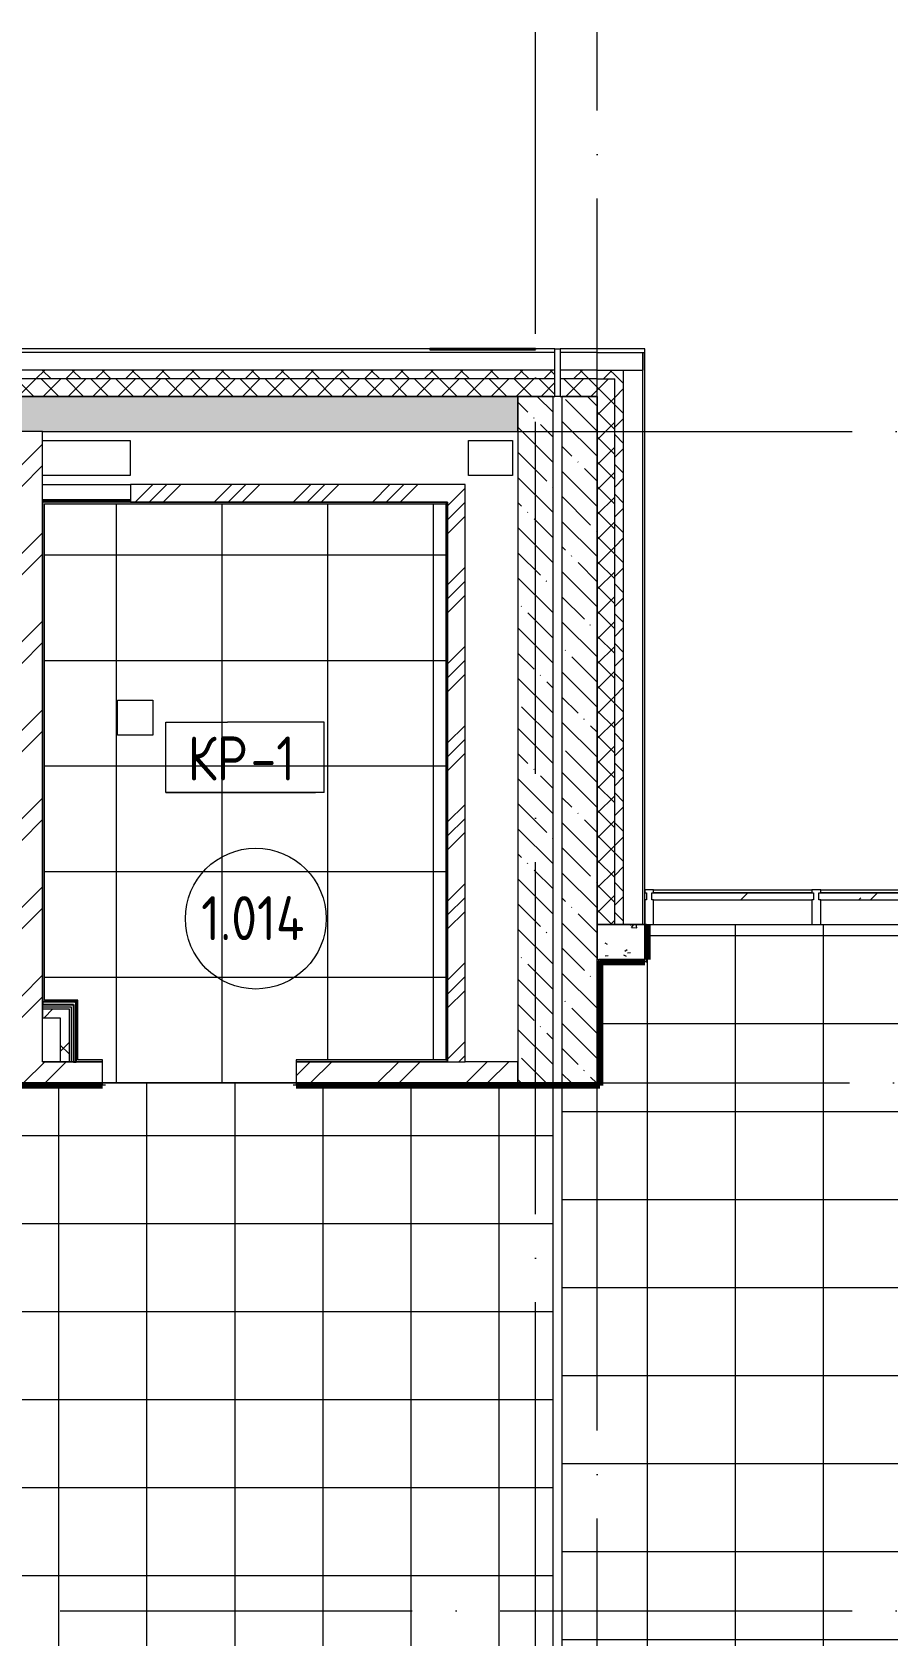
# Model space of a CAD drawing. Header units: millimetres. Extents: x -4370 to 196781, y -4577 to 61202.
# Drawn here: x 66290 to 71152, y 51533 to 60645 of the extents above; entities that cross this region are included whole.
import ezdxf

# ---------------------------------------------------------------- set-up
doc = ezdxf.new("R2010")
doc.units = ezdxf.units.MM
doc.linetypes.add('ADSK_Линия сетки', pattern=[2500, 2000, -250, 0, -250])
for name, color, linetype, lineweight in [('A-AREA-____-IDEN', 2, 'Continuous', 20), ('A-FLOR-____-IDEN', 11, 'Continuous', 20), ('A-FLOR-____-OTLN', 192, 'Continuous', 9), ('A-FLOR-____-PATT', 8, 'Continuous', 9), ('A-GENM-____-MCUT', 13, 'Continuous', 9), ('A-GENM-____-OTLN', 13, 'Continuous', 9), ('A-GLAZ-____-MCUT', 151, 'Continuous', 9), ('A-GLAZ-____-OTLN', 151, 'Continuous', 9), ('A-GLAZ-CURT-OTLN', 52, 'Continuous', 9), ('A-GLAZ-CWMG-MCUT', 51, 'Continuous', 9), ('A-GLAZ-CWMG-OTLN', 51, 'Continuous', 9), ('A-WALL-____-MCUT', 113, 'Continuous', 9), ('A-WALL-____-OTLN', 113, 'Continuous', 9), ('A-WALL-____-PATT', 111, 'Continuous', 9), ('A-WALL-FNSH-MCUT', 113, 'Continuous', 9), ('I-WALL-____-OTLN', 2, 'Continuous', 9), ('S-COLS-____-MCUT', 52, 'Continuous', 9), ('S-COLS-____-OTLN', 52, 'Continuous', 9), ('S-GRID-____-OTLN', 1, 'Continuous', 9)]:
    doc.layers.add(name, color=color, linetype=linetype, lineweight=lineweight)
doc.styles.add('GOST Common_1', font='GOST_Common.ttf', dxfattribs={"width": 0.9, "height": 250})
pattern_1 = [(45, (0, 0), (-251.4472, 251.4472), []), (45, (0, 381), (-251.4472, 251.4472), [])]
pattern_2 = [(45, (0, 0), (-224.5064, 224.5064), []), (45, (79.38, 0), (0, 449.0128), []), (45, (-79.38, 0), (0, 449.0128), [])]
pattern_3 = [(50, (0, 0), (364.3679, -31.8783), [38.1, -419.1]), (355, (0, 0), (-70.4859, 382.1133), [30.48, -335.28]), (100.451, (30.36, -2.66), (293.885, 350.2334), [32.38, -356.18]), (46.184, (0, 101.6), (542.1585, -84.0858), [57.15, -628.65]), (96.636, (45.2, 94.6), (474.805, 494.8554), [48.57, -534.27]), (351.184, (0, 101.6), (474.8102, 494.85), [45.72, -502.92]), (21, (50.8, 76.2), (303.2285, -204.5305), [38.1, -419.1]), (326, (50.8, 76.2), (123.6039, 368.376), [30.48, -335.28]), (71.451, (76.07, 59.16), (426.8341, 163.8427), [32.38, -356.18]), (37.5, (0, 0), (6.17665, 169.11015), [16.764, -314.452, 16.764, -323.596, -336.55]), (37.5, (0, 0), (6.17665, 169.11015), [-671.576, 16.764, -319.786]), (7.5, (0, 0), (133.63888, 200.3615), [16.764, -177.292, 16.764, -306.832, -128.27]), (7.5, (0, 0), (133.63888, 200.3615), [-517.652, 16.764, -111.506]), (327.5, (-113.28, 0), (271.18182, -11.45836), [16.764, -110.236, 16.764, -379.476, -525.78]), (327.5, (-113.28, 0), (271.18182, -11.45836), [-523.24, 16.764, -509.016]), (317.5, (-164.08, 0), (296.2585, 50.85285), [16.764, -148.336, 16.764, -246.38, -373.38]), (317.5, (-164.08, 0), (296.2585, 50.85285), [-428.244, 16.764, -356.616])]
pattern_4 = [(135, (0, 0), (-142.5612, -142.5612), []), (135, (142.56, 0), (-142.5612, -142.5612), [252.016, -50.403, 3.353, -47.05])]
pattern_5 = [(45, (0, 0), (-70.71068, 70.71068), []), (135, (0, 0), (-70.71068, -70.71068), [])]
pattern_6 = [(135, (0, 0), (-84.85281, -84.85281), []), (225, (0, 0), (84.85281, -84.85281), [])]
pattern_7 = [(45, (0, 0), (-141.42136, 141.42136), []), (135, (0, 0), (-141.42136, -141.42136), [])]

# ---------------------------------------------------------------- blocks, each defined once
blk = doc.blocks.new('PNS_Панель прямоугольная1 - Нр_Стекло - 40мм-34678799-О_АИ_ПП_0_000_Целиком')
at = {"layer": 'A-GLAZ-____-OTLN', "color": 10, "lineweight": 5}
blk.add_line((-5, 0), (5, 0), dxfattribs=at)
blk = doc.blocks.new('PNS_Панель прямоугольная1 - Нр_Стекло - 40мм-36106177-О_АИ_ПП_0_000_Целиком')
at = {"layer": 'A-GLAZ-____-OTLN', "lineweight": 5}
h = blk.add_hatch(dxfattribs=at)
h.set_pattern_fill('FP_57', color=256, style=0, pattern_type=2)
h.set_pattern_definition([(45, (-70369.98, -55655), (-282.8427, 282.8427), [200, -600]), (45, (-70569.98, -55755), (-282.8427, 282.8427), [600, -200]), (45, (-70169.98, -55855), (-282.8427, 282.8427), [200, -600])])
h.paths.add_polyline_path([(450, -40), (460, -40), (460, 0), (-460, 0), (-460, -40), (29.9, -40)])
at = {"layer": 'A-GLAZ-____-MCUT', "color": 10, "lineweight": 5}
for p, q in [((450, 0), (-450, 0)), ((-450, -40), (450, -40))]:
    blk.add_line(p, q, dxfattribs=at)
at = {"layer": 'A-GLAZ-____-OTLN', "color": 10, "lineweight": 5}
blk.add_line((-460, 0), (460, 0), dxfattribs=at)
blk = doc.blocks.new('PNS_Панель прямоугольная1 - Нр_Стекло - 40мм-36106103-О_АИ_ПП_0_000_Целиком')
at = {"layer": 'A-GLAZ-____-OTLN', "lineweight": 5}
h = blk.add_hatch(dxfattribs=at)
h.set_pattern_fill('FP_58', color=256, style=0, pattern_type=2)
h.set_pattern_definition([(45, (-71329.98, -55655), (-282.8427, 282.8427), [200, -600]), (45, (-71529.98, -55755), (-282.8427, 282.8427), [600, -200]), (45, (-71129.98, -55855), (-282.8427, 282.8427), [200, -600])])
h.paths.add_polyline_path([(460, -40), (470, -40), (470, 0), (-470, 0), (-470, -40), (311.8, -40)])
at = {"layer": 'A-GLAZ-____-MCUT', "color": 10, "lineweight": 5}
for p, q in [((460, 0), (-460, 0)), ((-460, -40), (460, -40))]:
    blk.add_line(p, q, dxfattribs=at)
at = {"layer": 'A-GLAZ-____-OTLN', "color": 10, "lineweight": 5}
blk.add_line((-470, 0), (470, 0), dxfattribs=at)
blk = doc.blocks.new('Прямоугольный импост - Импост структурный с накладкой - 180мм-36106140-О_АИ_ПП_0_000_Целиком')
at = {"layer": 'A-GLAZ-CWMG-OTLN', "color": 10, "lineweight": 5}
for p, q in [((69820, 55772), (70720, 55772)), ((69820, 55575), (70720, 55575))]:
    blk.add_line(p, q, dxfattribs=at)
blk = doc.blocks.new('Прямоугольный импост - Импост структурный с накладкой - 180мм-36106078-О_АИ_ПП_0_000_Целиком')
at = {"layer": 'A-GLAZ-CWMG-OTLN', "color": 10, "lineweight": 5}
for p, q in [((70770, 55772), (71690, 55772)), ((70770, 55575), (71690, 55575))]:
    blk.add_line(p, q, dxfattribs=at)
blk = doc.blocks.new('Прямоугольный импост - Импост структурный с накладкой - 180мм-36105637-О_АИ_ПП_0_000_Целиком')
at = {"layer": 'A-GLAZ-CWMG-MCUT', "color": 90}
for p, q in [((-25, 40), (-25, 180)), ((-25, 180), (25, 180)), ((25, 180), (25, 40)), ((-15, 40), (-25, 40)), ((-25, -17), (-25, 0)), ((-25, 0), (-15, 0)), ((-15, 0), (-15, 40)), ((15, 40), (15, 0)), ((25, 40), (15, 40)), ((15, 0), (25, 0)), ((25, 0), (25, -17)), ((25, -17), (-25, -17))]:
    blk.add_line(p, q, dxfattribs=at)
blk = doc.blocks.new('ASML_АР_Отделка Люка - ВО Отделка люков_Грунтовка 0_Шпатлевка 0_Окраска 0_0-36319090-О_АИ_ПП_0_000_Целиком')
at = {"layer": 'A-GENM-____-MCUT', "color": 130, "lineweight": 25}
for p, q in [((300, 3), (-300, 3)), ((-300, 3), (-300, 0)), ((300, 0), (300, 3)), ((-300, 0), (300, 0))]:
    blk.add_line(p, q, dxfattribs=at)
blk = doc.blocks.new('ASML_АР_Отделка Люка - ВО Отделка люков_Грунтовка 0_Шпатлевка 0_Окраска 0_0-42722003-О_АИ_ПП_0_000_Целиком')
at = {"layer": 'A-GENM-____-MCUT', "color": 130, "lineweight": 25}
for p, q in [((250, 3), (-250, 3)), ((-250, 3), (-250, 0)), ((250, 0), (250, 3)), ((-250, 0), (250, 0))]:
    blk.add_line(p, q, dxfattribs=at)
blk = doc.blocks.new('0083_СОШ675_АР_R22_rvt-1-О_АИ_ПП_0_000_Целиком')
at = {"layer": 'A-WALL-____-PATT', "lineweight": 5}
h = blk.add_hatch(dxfattribs=at)
h.set_pattern_fill('FP_1', color=10, style=0, pattern_type=2)
h.set_pattern_definition(pattern_6)
h.paths.add_polyline_path([(69058, 58675), (69260, 58675), (69260, 58725), (63140.2, 58725), (63140.2, 58675), (67816.1, 58675)])
h.paths.add_polyline_path([(61700.2, 58675), (61700.2, 58725), (61290, 58725), (61290, 58675), (61606.6, 58675)])
h.paths.add_polyline_path([(60150, 58675), (60150, 58725), (52970, 58725), (52970, 58675), (59122.8, 58675)])
h.paths.add_polyline_path([(51480, 58675), (51480, 58725), (51070, 58725), (51070, 58675)])
h.paths.add_polyline_path([(49808.6, 58675), (49930, 58675), (49930, 58725), (48670, 58725), (48670, 58675), (49187.7, 58675)])
h.paths.add_polyline_path([(45630, 58675), (45630, 58725), (44320.2, 58725), (44320.2, 58675), (45462, 58675)])
h.paths.add_polyline_path([(41115.3, 58675), (41280.2, 58675), (41280.2, 58725), (39970, 58725), (39970, 58675), (40494.4, 58675)])
h.paths.add_polyline_path([(35620, 58675), (36930, 58675), (36930, 58725), (35620, 58725)])
h.paths.add_polyline_path([(38070, 58675), (38480, 58675), (38480, 58725), (38070, 58725)])
h.paths.add_polyline_path([(32580, 58675), (32580, 58725), (31270, 58725), (31270, 58675), (31801.1, 58675)])
h.paths.add_polyline_path([(28230, 58675), (28230, 58725), (24015, 58725), (24015, 58675), (28075.4, 58675)])
h.paths.add_polyline_path([(22525, 58675), (22525, 58725), (22025, 58725), (22025, 58675), (22486.8, 58675)])
h.paths.add_polyline_path([(20885, 58675), (20885, 58725), (13340, 58725), (13340, 58675), (19382.1, 58675)])
h = blk.add_hatch(dxfattribs=at)
h.set_pattern_fill('FP_1', color=10, style=0, pattern_type=2)
h.set_pattern_definition(pattern_6)
h.paths.add_polyline_path([(69600, 58675), (69600, 58725), (69290, 58725), (69290, 58675), (69500, 58675)])
h = blk.add_hatch(dxfattribs=at)
h.set_pattern_fill('FP_1', color=10, style=0, pattern_type=2)
h.set_pattern_definition(pattern_6)
h.paths.add_polyline_path([(69600, 55575), (69650, 55575), (69650, 58725), (69600, 58725), (69600, 55954.9)])
h = blk.add_hatch(dxfattribs=at)
h.set_pattern_fill('FP_6', color=10, style=0, pattern_type=2)
h.set_pattern_definition(pattern_5)
h.paths.add_polyline_path([(69260, 58575), (69260, 58675), (63140.2, 58675), (63140.2, 58575), (69058, 58575)])
h.paths.add_polyline_path([(61700.2, 58575), (61700.2, 58675), (61290, 58675), (61290, 58575), (61606.6, 58575)])
h.paths.add_polyline_path([(60150, 58575), (60150, 58675), (52970, 58675), (52970, 58575), (59250, 58575)])
h.paths.add_polyline_path([(51070, 58575), (51480, 58575), (51480, 58675), (51070, 58675)])
h.paths.add_polyline_path([(49808.6, 58575), (49930, 58575), (49930, 58675), (48670, 58675), (48670, 58575), (49650, 58575)])
h.paths.add_polyline_path([(45630, 58575), (45630, 58675), (44320.2, 58675), (44320.2, 58575), (45462, 58575)])
h.paths.add_polyline_path([(40850, 58575), (41280.2, 58575), (41280.2, 58675), (39970, 58675), (39970, 58575), (40494.4, 58575)])
h.paths.add_polyline_path([(38070, 58575), (38480, 58575), (38480, 58675), (38070, 58675)])
h.paths.add_polyline_path([(36350, 58575), (36930, 58575), (36930, 58675), (35620, 58675), (35620, 58575), (36147.7, 58575)])
h.paths.add_polyline_path([(32580, 58575), (32580, 58675), (31270, 58675), (31270, 58575), (31801.1, 58575)])
h.paths.add_polyline_path([(28230, 58575), (28230, 58675), (24015, 58675), (24015, 58575), (28075.4, 58575)])
h.paths.add_polyline_path([(22025, 58575), (22525, 58575), (22525, 58675), (22025, 58675)])
h.paths.add_polyline_path([(20885, 58575), (20885, 58675), (13500, 58675), (13500, 58575), (19382.1, 58575)])
h = blk.add_hatch(dxfattribs=at)
h.set_pattern_fill('FP_6', color=10, style=0, pattern_type=2)
h.set_pattern_definition(pattern_5)
h.paths.add_polyline_path([(69500, 58575), (69500, 58675), (69290, 58675), (69290, 58575), (69368.5, 58575)])
h = blk.add_hatch(dxfattribs=at)
h.set_pattern_fill('FP_6', color=10, style=0, pattern_type=2)
h.set_pattern_definition(pattern_5)
h.paths.add_polyline_path([(69500, 55575), (69600, 55575), (69600, 58675), (69500, 58675), (69500, 55954.9)])
h = blk.add_hatch(dxfattribs=at)
h.set_pattern_fill('FP_5', color=10, style=0, pattern_type=2)
h.set_pattern_definition(pattern_3)
h.paths.add_polyline_path([(69050, 58375), (69050, 58575), (63750, 58575), (63750, 58375), (67816.1, 58375)])
h.paths.add_polyline_path([(63350, 58375), (63350, 58575), (63020.2, 58575), (63020.2, 58375), (63159, 58375)])
h.paths.add_polyline_path([(61820.2, 58375), (61820.2, 58575), (61170, 58575), (61170, 58375), (61665, 58375)])
h.paths.add_polyline_path([(60270, 58375), (60270, 58575), (59250, 58575), (59250, 58375)])
h.paths.add_polyline_path([(58850, 58375), (58850, 58575), (54750, 58575), (54750, 58375), (56639, 58375)])
h.paths.add_polyline_path([(54350, 58375), (54350, 58575), (52850, 58575), (52850, 58375), (54155.2, 58375)])
h.paths.add_polyline_path([(51600, 58375), (51600, 58575), (50950, 58575), (50950, 58375), (51050.5, 58375)])
h.paths.add_polyline_path([(49650, 58375), (49650, 58575), (48550, 58575), (48550, 58375), (49187.7, 58375)])
h.paths.add_polyline_path([(45350, 58375), (45350, 58575), (44200.2, 58575), (44200.2, 58375), (44220.1, 58375)])
h.paths.add_polyline_path([(41400.2, 58375), (41400.2, 58575), (41250, 58575), (41250, 58375)])
h.paths.add_polyline_path([(40850, 58375), (40850, 58575), (39850, 58575), (39850, 58375), (40494.4, 58375)])
h.paths.add_polyline_path([(38600, 58375), (38600, 58575), (37950, 58575), (37950, 58375), (38010.6, 58375)])
h.paths.add_polyline_path([(37050, 58375.1), (37050, 58575.1), (36350, 58575.1), (36350, 58375.1), (36768.7, 58375.1)])
h.paths.add_polyline_path([(35950, 58375.1), (35950, 58575.1), (35500, 58575.1), (35500, 58375.1), (35526.8, 58375.1)])
h.paths.add_polyline_path([(32700, 58375.1), (32700, 58575.1), (31725, 58575.1), (31725, 58375.1), (31801.1, 58375.1)])
h = blk.add_hatch(dxfattribs=at)
h.set_pattern_fill('FP_3', color=10, style=0, pattern_type=2)
h.set_pattern_definition(pattern_4)
h.paths.add_polyline_path([(69250, 54675), (69250, 58575), (69050, 58575), (69050, 54675), (69058, 54675)])
h = blk.add_hatch(dxfattribs=at)
h.set_pattern_fill('FP_3', color=10, style=0, pattern_type=2)
h.set_pattern_definition(pattern_4)
h.paths.add_polyline_path([(69300, 54674.9), (69500, 54674.9), (69500, 58574.9), (69300, 58574.9), (69300, 54799.8)])
h = blk.add_hatch(dxfattribs=at)
h.set_pattern_fill('FP_7', color=10, style=0, pattern_type=2)
h.set_pattern_definition(pattern_1)
h.paths.add_polyline_path([(66350, 54795), (66350, 58375), (66230, 58375), (66230, 54795)])
h = blk.add_hatch(dxfattribs=at)
h.set_pattern_fill('FP_8', color=10, style=0, pattern_type=2)
h.set_pattern_definition(pattern_2)
h.paths.add_polyline_path([(68650, 57975), (68650, 58075), (66850, 58075), (66850, 57975), (67816.1, 57975)])
h = blk.add_hatch(dxfattribs=at)
h.set_pattern_fill('FP_8', color=10, style=0, pattern_type=2)
h.set_pattern_definition(pattern_2)
h.paths.add_polyline_path([(68650, 54795), (68750, 54795), (68750, 58075), (68650, 58075), (68650, 54799.8)])
h = blk.add_hatch(dxfattribs=at)
h.set_pattern_fill('FP_5', color=10, style=0, pattern_type=2)
h.set_pattern_definition(pattern_3)
h.paths.add_polyline_path([(69500, 55375), (69770, 55375), (69770, 55575), (69500, 55575)])
h = blk.add_hatch(dxfattribs=at)
h.set_pattern_fill('FP_56', color=252, style=0, pattern_type=2)
h.set_pattern_definition(pattern_7)
h.paths.add_polyline_path([(66450, 55045), (66450, 55095), (66350, 55095), (66350, 55045)])
h = blk.add_hatch(dxfattribs=at)
h.set_pattern_fill('FP_56', color=252, style=0, pattern_type=2)
h.set_pattern_definition(pattern_7)
h.paths.add_polyline_path([(66450, 54795), (66500, 54795), (66500, 55095), (66450, 55095), (66450, 54799.8)])
h = blk.add_hatch(dxfattribs=at)
h.set_pattern_fill('FP_7', color=10, style=0, pattern_type=2)
h.set_pattern_definition(pattern_1)
h.paths.add_polyline_path([(67790, 54675), (69050, 54675), (69050, 54795), (67790, 54795)])
h.paths.add_polyline_path([(64430, 54675), (64820, 54675), (64820, 54795), (64430, 54795)])
h.paths.add_polyline_path([(66690, 54675), (66690, 54795), (65920, 54795), (65920, 54675), (66574.2, 54675)])
at = {"layer": 'A-FLOR-____-OTLN', "color": 90}
for p, q in [((66350, 58325), (66847.7, 58325)), ((66847.7, 58325), (66847.7, 58125)), ((68770, 58125), (68770, 58325)), ((68770, 58325), (69020, 58325)), ((69020, 58325), (69020, 58125)), ((66847.7, 58125), (66350, 58125)), ((69020, 58125), (68770, 58125))]:
    blk.add_line(p, q, dxfattribs=at)
at = {"layer": 'A-WALL-____-MCUT', "color": 10, "lineweight": 5}
for p, q in [((68550, 58825), (63040.2, 58825)), ((69150, 58825), (68550, 58825)), ((69260, 58825), (69150, 58825)), ((69500, 58825), (69290, 58825)), ((69500, 58825), (69760, 58825)), ((69760, 58725), (69760, 58825)), ((69760, 58825), (69770, 58825)), ((69760, 58825), (69760, 58725)), ((68550, 58725), (63140.2, 58725)), ((69150, 58725), (68550, 58725)), ((69260, 58725), (69150, 58725)), ((69500, 58725), (69290, 58725)), ((69500, 58725), (69600, 58725)), ((69600, 58725), (69650, 58725)), ((69650, 55575), (69650, 58725)), ((69650, 58725), (69760, 58725)), ((69760, 55575), (69760, 58725)), ((69260, 58675), (63140.2, 58675)), ((69500, 58675), (69290, 58675)), ((69500, 58675), (69600, 58675)), ((69600, 55575), (69600, 58675)), ((69050, 58375), (69050, 58575)), ((69050, 58575), (69050, 58375)), ((66350, 58375), (66230, 58375)), ((66350, 55107.5), (66450, 55107.5)), ((66450, 55107.5), (66500, 55107.5)), ((66500, 55107.5), (66512.5, 55107.5)), ((66512.5, 55107.5), (66512.5, 54795)), ((68650, 54795), (68750, 54795))]:
    blk.add_line(p, q, dxfattribs=at)
at = {"layer": 'A-WALL-____-MCUT', "color": 90}
for p, q in [((69260, 58675), (69260, 58725)), ((69290, 58725), (69290, 58675)), ((69260, 58575), (69260, 58675)), ((69290, 58675), (69290, 58575)), ((69050, 58575), (69260, 58575)), ((69290, 58575), (69500, 58575)), ((69500, 58575), (69500, 55575)), ((69500, 55575), (69600, 55575)), ((69600, 55575), (69650, 55575)), ((69650, 55575), (69760, 55575))]:
    blk.add_line(p, q, dxfattribs=at)
at = {"layer": 'A-WALL-____-MCUT', "color": 50, "lineweight": 13}
for p, q in [((69050, 58575), (63750, 58575)), ((63750, 58575), (69050, 58575)), ((69250, 58575), (69050, 58575)), ((69250, 54675), (69250, 58575)), ((69300, 58574.9), (69300, 54674.9)), ((69500, 58574.9), (69300, 58574.9)), ((69500, 54674.9), (69500, 58574.9)), ((66350, 57985), (66350, 58375)), ((66350, 58375), (69050, 58375)), ((69050, 58375), (69050, 54675)), ((68650, 58075), (66850, 58075)), ((66850, 58075), (66850, 57985)), ((68750, 58075), (68650, 58075)), ((68750, 54795), (68750, 58075)), ((66350, 54795), (66350, 57982)), ((66850, 57982), (66850, 57975)), ((66850, 57975), (68650, 57975)), ((68650, 57975), (68650, 54795)), ((69770, 55575), (69500, 55575)), ((69500, 55575), (69500, 55375)), ((69770, 55375), (69770, 55575)), ((69500, 55375), (69770, 55375)), ((66350, 55095), (66350, 55045)), ((66350, 55095), (66450, 55095)), ((66350, 55045), (66450, 55045)), ((66450, 55095), (66500, 55095)), ((66450, 55045), (66450, 54795)), ((66500, 55095), (66500, 54795)), ((66690, 54795), (66350, 54795)), ((66450, 54795), (66500, 54795)), ((66690, 54675), (66690, 54795)), ((68650, 54795), (67790, 54795)), ((67790, 54795), (67790, 54675)), ((69050, 54795), (68750, 54795)), ((69050, 54675), (69050, 54795)), ((65920, 54675), (66690, 54675)), ((67790, 54675), (69050, 54675)), ((69050, 54675), (69250, 54675)), ((69300, 54674.9), (69500, 54674.9))]:
    blk.add_line(p, q, dxfattribs=at)
at = {"layer": 'A-WALL-____-MCUT', "color": 130, "lineweight": 25}
for p, q in [((66450, 55135), (66350, 55135)), ((66350, 55135), (66350, 55120)), ((66500, 55135), (66450, 55135)), ((66512.5, 55135), (66500, 55135)), ((66525, 55135), (66512.5, 55135)), ((66535, 55135), (66525, 55135)), ((66350, 55120), (66450, 55120)), ((66450, 55120), (66512.5, 55120)), ((66512.5, 55120), (66525, 55120)), ((66525, 55120), (66525, 54795)), ((66540, 54795), (66540, 55130)), ((66525, 54795), (66540, 54795))]:
    blk.add_line(p, q, dxfattribs=at)
at = {"layer": 'A-WALL-____-OTLN', "color": 90}
for p, q in [((69260, 58845), (69290, 58845)), ((69290, 58575), (69260, 58575))]:
    blk.add_line(p, q, dxfattribs=at)
at = {"layer": 'A-WALL-FNSH-MCUT', "color": 90}
for p, q in [((68550, 58845), (63020.2, 58845)), ((69260, 58845), (69150, 58845)), ((69260, 58825), (69260, 58845)), ((69260, 58725), (69260, 58825)), ((69500, 58845), (69290, 58845)), ((69290, 58845), (69290, 58825)), ((69290, 58825), (69290, 58725)), ((69600, 58845), (69500, 58845)), ((69650, 58845), (69600, 58845)), ((69760, 58845), (69650, 58845)), ((69770, 58845), (69760, 58845)), ((69770, 58825), (69770, 58845)), ((69770, 55575), (69770, 58825)), ((69760, 55575), (69770, 55575)), ((66350, 55120), (66350, 55107.5)), ((66350, 55107.5), (66350, 55095)), ((66500, 54795), (66512.5, 54795)), ((66512.5, 54795), (66525, 54795))]:
    blk.add_line(p, q, dxfattribs=at)
at = {"layer": 'I-WALL-____-OTLN', "color": 90}
blk.add_line((66350, 58075), (66850, 58075), dxfattribs=at)
at = {"layer": 'A-GENM-____-OTLN', "color": 90, "lineweight": 9}
blk.add_blockref('ASML_АР_Отделка Люка - ВО Отделка люков_Грунтовка 0_Шпатлевка 0_Окраска 0_0-36319090-О_АИ_ПП_0_000_Целиком', (68850, 58842), dxfattribs=at)
at = {"layer": 'A-GENM-____-OTLN', "color": 90, "lineweight": 9, "rotation": 180}
blk.add_blockref('ASML_АР_Отделка Люка - ВО Отделка люков_Грунтовка 0_Шпатлевка 0_Окраска 0_0-42722003-О_АИ_ПП_0_000_Целиком', (66600, 57985), dxfattribs=at)
at = {"layer": 'A-GLAZ-CURT-OTLN', "color": 90, "lineweight": 9}
for name, p in [('PNS_Панель прямоугольная1 - Нр_Стекло - 40мм-34678799-О_АИ_ПП_0_000_Целиком', (69775, 55755)), ('PNS_Панель прямоугольная1 - Нр_Стекло - 40мм-36106177-О_АИ_ПП_0_000_Целиком', (70270, 55755)), ('PNS_Панель прямоугольная1 - Нр_Стекло - 40мм-36106103-О_АИ_ПП_0_000_Целиком', (71230, 55755))]:
    blk.add_blockref(name, p, dxfattribs=at)
at = {"layer": 'A-GLAZ-CWMG-OTLN', "color": 90, "lineweight": 9, "extrusion": (0, 0, -1), "rotation": 180}
for p in [(-69795, 55755), (-70745, 55755)]:
    blk.add_blockref('Прямоугольный импост - Импост структурный с накладкой - 180мм-36105637-О_АИ_ПП_0_000_Целиком', p, dxfattribs=at)
at = {"layer": 'A-GLAZ-CWMG-OTLN', "color": 90, "lineweight": 9}
for name in ['Прямоугольный импост - Импост структурный с накладкой - 180мм-36106140-О_АИ_ПП_0_000_Целиком', 'Прямоугольный импост - Импост структурный с накладкой - 180мм-36106078-О_АИ_ПП_0_000_Целиком']:
    blk.add_blockref(name, (0, 0), dxfattribs=at)
blk = doc.blocks.new('BSC_Колонна _Прямоугольная - ПР-1_Профиль торцевой для плитки-3454341-О_АИ_ПП_0_000_Целиком')
at = {"layer": 'S-COLS-____-MCUT'}
for p, q in [((5, 5), (-5, 5)), ((-5, 5), (-5, -5)), ((5, -5), (5, 5)), ((-5, -5), (5, -5))]:
    blk.add_line(p, q, dxfattribs=at)
blk = doc.blocks.new('ADSK_Марка_Перекрытие - Типоразмер_ADSK_Марка-158127-О_АИ_ПП_0_000_Целиком')
at = {"layer": 'A-FLOR-____-IDEN'}
for p, q in [((-4.5, 4), (-1, 4)), ((-4.5, 0), (-4.5, 4)), ((4.5, 4), (-1, 4)), ((4.5, 0), (4.5, 4)), ((4.5, 0), (-4.5, 0)), ((-4.5, 0), (4, 0))]:
    blk.add_line(p, q, dxfattribs=at)
blk = doc.blocks.new('ADSK_Марка_Помещение_ОдноЗначение - Номер-159740-О_АИ_ПП_0_000_Целиком')
at = {"layer": 'A-AREA-____-IDEN'}
blk.add_circle((0, 0), 4, dxfattribs=at)

msp = doc.modelspace()

# ---------------------------------------------------------------- hatches: boundary and pattern name
at = {"layer": 'A-FLOR-____-PATT'}
h = msp.add_hatch(dxfattribs=at)
h.set_pattern_fill('FP_146', color=256, style=0, pattern_type=2)
h.set_pattern_definition([(0, (50942.5, 54875), (0, 500), []), (90, (50942.5, 54875), (-500, 3e-14), [])])
h.paths.add_polyline_path([(54550, 51375), (54550.03204, 51374.999414), (55397.141168, 51374.999414)])
h.paths.add_polyline_path([(57684.322171, 51374.999414), (57685, 51375), (57685, 51390), (69250, 51390), (69250, 54660.000586), (67790.022464, 54660.000586), (67790.022464, 54675), (66690.022464, 54675), (66690.022464, 54660.000586), (65920, 54660.000586), (65920, 54830), (64820, 54830), (64820, 54660.000586), (64295, 54660.000586), (64295, 57120.000586), (63334.978664, 57120.000586), (63334.978078, 58145.000586), (63021.949136, 58145.000586), (63021.949136, 58150.000586), (63011.949136, 58150.000586), (63011.949136, 58160.000586), (63006.949136, 58160.000586), (63006.949136, 58360), (61680, 58360), (61680, 58111.248535), (61665, 58111.248535), (61665, 57011.248535), (61680, 57011.248535), (61680, 54660.000586), (59265, 54660.000586), (59265, 54460), (58834.978078, 54460), (58834.978078, 54465), (58824.978078, 54465), (58824.978078, 54475), (58829.978078, 54475), (58829.978078, 54650.000586), (58264.616913, 54650.000586), (58264.616913, 54655.000586), (58259.616913, 54655.000586), (58259.616913, 54660.000586), (54765.038917, 54660.000586), (54765.038917, 54460), (54334.978078, 54460), (54334.978078, 54660.000586), (53465, 54660.000586), (53465, 58153.000586), (53204.695443, 58153.000586), (53204.695443, 58158.000586), (53194.695443, 58158.000586), (53194.695443, 58167.476906), (53189.695443, 58168.033284), (53189.695443, 58360), (50064.978078, 58360), (50063.974776, 58168.000586), (50059.978078, 58168.000586), (50059.978078, 58158.000586), (50049.978078, 58158.000586), (50049.978078, 58153.000586), (49274.73436, 58153.000586), (49274.73436, 58158.000586), (49264.73436, 58158.000586), (49264.73436, 58168.000586), (49259.73436, 58168.000586), (49259.73436, 58360.000586), (45765, 58360.000586), (45765, 58168.000586), (45769.756282, 58168.000586), (45769.756282, 58153.000586), (44959.756282, 58153.000586), (44959.756282, 58360), (41264.978078, 58360), (41264.978078, 58168.000586), (41259.978078, 58168.000586), (41259.978078, 58143.000586), (40459.73436, 58143.000586), (40459.73436, 58360), (36740.243718, 58360), (36740.243718, 58168.316538), (36735.243718, 58168), (36735.243718, 58158), (36725.243718, 58158), (36725.243718, 58153), (35559.756282, 58153), (35559.756282, 58360), (32650, 58360), (32650, 54374.999707), (32435, 54374.999707), (32435, 51675), (32650, 51674.999707), (32651.032219, 51390), (36949.978078, 51390), (36949.978078, 51375), (39449.978078, 51374.999414), (39449.978078, 51390), (46300, 51390), (46300, 51374.999414), (47400, 51374.999414), (47400, 51390), (52630, 51390), (52630, 51374.999414), (53730, 51374.999414), (53730, 51390), (55685, 51390), (55685.005729, 51375), (56639.039198, 51375)])
h.paths.add_polyline_path([(46069.98652, 51374.999414), (46070, 51375), (45770.6, 51375)])
h.paths.add_polyline_path([(49625, 54450), (49625, 54900), (50074.978078, 54900), (50074.978078, 54450), (49640, 54450)])
h.paths.add_polyline_path([(45775, 54450), (45325, 54450), (45325, 54900), (45775, 54900), (45775, 54465)])
h.paths.add_polyline_path([(41275, 54450), (40825, 54450), (40825, 54900), (41275, 54900), (41275, 54465)])
h.paths.add_polyline_path([(36320.01928, 54450), (35924.978078, 54450), (35924.978078, 54900), (36374.978078, 54900), (36374.978078, 54450), (36349.978078, 54450)])
h.paths.add_polyline_path([(63349.978078, 54460), (63335.009976, 54460), (63335.009976, 54875), (63340.009976, 54875), (63340.009976, 54885), (63350.009976, 54885), (63350.009976, 54890), (63750.009976, 54890), (63750.009976, 54885), (63760.009976, 54885), (63760.009976, 54875), (63765.009976, 54874.999414), (63765.009976, 54460), (63378.557199, 54460)])
h.paths.add_polyline_path([(59249.985156, 54475), (59249.998865, 54475.001135), (59249.978078, 54475)])
h.paths.add_polyline_path([(54750.038917, 54475), (54750.036646, 54475.002271), (54749.990093, 54475)])
h.paths.add_polyline_path([(36350, 58168), (36349.978078, 58175), (35950, 58175), (35950, 58168), (36349.978078, 58168)])
h.paths.add_polyline_path([(41249.978078, 58168.000586), (41249.978078, 58175), (40849.978078, 58175), (40849.978078, 58168.000586), (41249.129711, 58168.000586)])
h.paths.add_polyline_path([(50049.978078, 58168.000586), (50049.978078, 58175), (49649.978078, 58175), (49649.978078, 58168.000586), (50049.151586, 58168.000586)])
h.paths.add_polyline_path([(45350, 58168.000586), (45750, 58168.000586), (45749.978078, 58175), (45350, 58175)])
h = msp.add_hatch(dxfattribs=at)
h.set_pattern_fill('FP_161', color=256, style=0, pattern_type=2)
h.set_pattern_definition([(180, (67370, 56475.06), (-7e-14, -600), []), (270, (67370, 56475.06), (600, 4e-14), [])])
h.paths.add_polyline_path([(67790.022464, 54675.060839), (67790.022464, 54805.000586), (68640, 54806.136507), (68640, 57965), (66360, 57965), (66360, 55145.000587), (66550, 55145.000587), (66550, 54805.000586), (66690.022464, 54805.000586), (66690.022464, 54675.060839)])
h.paths.add_polyline_path([(66350, 54795.060839), (66450, 54795.060839), (66450, 55045), (66350, 55045), (66350, 54799.821069)])
h.paths.add_polyline_path([(66975.157425, 56650.060839), (66775.157425, 56650.060839), (66775.157425, 56850.060839), (66975.157425, 56850.060839)])
h = msp.add_hatch(dxfattribs=at)
h.set_pattern_fill('FP_143', color=256, style=0, pattern_type=2)
h.set_pattern_definition([(270, (71785, 49512.5), (500, 3e-14), []), (0, (71785, 49512.5), (0, 500), [])])
h.paths.add_polyline_path([(70430.035752, 45905), (73130, 45905), (73130, 45920.000586), (73915, 45920.000586), (73915, 47065.059081), (73930, 47065.059081), (73930, 48765.059081), (73915, 48765.059081), (73915, 50375), (74130, 50375), (74130, 52015), (73915, 52015), (73915, 54986.000586), (73642.978078, 54986.000586), (73642.978078, 54991.000586), (73632.978078, 54991.000586), (73632.978078, 55001.000586), (73627.978078, 55001.000586), (73627.978078, 55574.999414), (69784.978078, 55574.999414), (69784.978078, 55374.999414), (69779.978078, 55374.037976), (69779.978078, 55365), (69769.978078, 55365), (69769.978078, 55360), (69515, 55360), (69515, 54660.000586), (69300, 54660.000586), (69300.909126, 51390), (69500, 51390), (69500, 51385), (69510, 51385), (69510, 51375), (69515, 51374.939747), (69515, 49590), (69500, 49590), (69500, 47590), (69515, 47590), (69515, 45920.000586), (70430, 45920.000586), (70430, 45905.000586)])
h.paths.add_polyline_path([(73930, 54999.5), (73930, 55001), (73920, 55001), (73920, 54999.5)])
h.paths.add_polyline_path([(73659.978078, 55374.999414), (73659.978078, 55574.999414), (73642.978078, 55574.125378), (73642.978078, 55374.999414), (73659.322252, 55374.999414)])
at = {"layer": 'A-WALL-____-PATT'}
for points in [[(68640, 57965), (68650, 57965), (68650, 57975), (66350, 57975), (66350, 57965), (67816.12147, 57965)], [(66360, 55135.000587), (66360, 57965), (66350, 57965), (66350, 55135.000587)], [(68650, 54805.000586), (68650, 57965), (68640, 57965), (68640, 54805.000586)], [(69779.978078, 55375), (69779.978078, 55574.999414), (69769.978078, 55574.999414), (69769.978078, 55375)], [(69510, 54675.000586), (69510, 55365), (69500, 55365), (69500, 54675.000586)], [(69678.968515, 55365), (69779.978078, 55365), (69779.978078, 55375), (69510, 55375), (69510, 55365)], [(66535, 55135.000587), (66535, 55140.000587), (66540, 55140.000587), (66540, 55145.000587), (66360, 55145.000587), (66360, 55135.000587)], [(66550, 54805.000586), (66550, 55145.000587), (66540, 55145.000587), (66540, 55140.000587), (66545, 55140.000587), (66545, 55130.000587), (66540, 55130.000587), (66540, 54805.000586), (66545, 54805.000586)], [(69250, 54665.000586), (69250, 54675.000586), (67990.022464, 54675.000586), (67990.022464, 54665.000586), (69058.0195, 54665.000586)], [(69300, 54665.000586), (69300, 54675.000586), (69250, 54675.000586), (69250, 54665.000586)], [(69300, 54665.000586), (69510, 54665.000586), (69510, 54675.000586), (69300, 54675.000586)]]:
    msp.add_hatch(color=7, dxfattribs=at).paths.add_polyline_path(points)
h = msp.add_hatch(color=7, dxfattribs=at)
h.paths.add_polyline_path([(67790.022464, 54795.000586), (68650, 54795.000586), (68650, 54805.000586), (67790.022464, 54805.000586), (67790.022464, 54799.821069)])
h.paths.add_polyline_path([(66690.022464, 54795.000586), (66690.022464, 54805.000586), (66540, 54805.000586), (66540, 54795.000586), (66574.22344, 54795.000586)])
h = msp.add_hatch(color=7, dxfattribs=at)
h.paths.add_polyline_path([(66490.022464, 54665.000586), (66490.022464, 54675.000586), (65920, 54675.000586), (65920, 54665.000586)])
h.paths.add_polyline_path([(64305, 54665.000586), (64820, 54665.000586), (64820, 54675.000586), (64305, 54675.000586)])
h = msp.add_hatch(color=7, dxfattribs=at)
h.paths.add_polyline_path([(67790.022464, 54665.000586), (67990.022464, 54665.000586), (67990.022464, 54675.000586), (67790.022464, 54675.000586)])
h.paths.add_polyline_path([(66574.22344, 54665.000586), (66690.022464, 54665.000586), (66690.022464, 54675.000586), (66490.022464, 54675.000586), (66490.022464, 54665.000586)])

# ---------------------------------------------------------------- linework, layer by layer
at = {"layer": 'A-FLOR-____-OTLN'}
for p, q in [((66775.157425, 56650.060839), (66775.157425, 56850.060839)), ((66775.157425, 56850.060839), (66975.157425, 56850.060839)), ((66975.157425, 56850.060839), (66975.157425, 56650.060839)), ((66975.157425, 56650.060839), (66775.157425, 56650.060839)), ((66350, 54795.060839), (66450, 54795.060839)), ((66690.022464, 54675.060839), (67790.022464, 54675.060839)), ((67790.022464, 54675), (66690.022464, 54675)), ((69250, 51390), (69250, 54660.000586)), ((69300, 54660.000586), (69300, 51390))]:
    msp.add_line(p, q, dxfattribs=at)
at = {"layer": 'A-WALL-____-MCUT'}
for p, q in [((68650, 57965), (68640, 57965)), ((68640, 54805.000586), (68650, 54805.000586)), ((66490.022464, 54665.000586), (66490.022464, 54675.000586)), ((67990.022464, 54665.000586), (67990.022464, 54675.000586))]:
    msp.add_line(p, q, dxfattribs=at)
at = {"layer": 'A-WALL-____-MCUT', "color": 7}
for p, q in [((69779.978078, 55574.999414), (69769.978078, 55574.999414)), ((69769.978078, 55574.999414), (69769.978078, 55375)), ((69779.978078, 55365), (69779.978078, 55574.999414)), ((69500, 55365), (69500, 54675.000586)), ((69500, 55365), (69779.978078, 55365)), ((69510, 54665.000586), (69510, 55375)), ((69769.978078, 55375), (69510, 55375)), ((66690.022464, 54675.000586), (65920, 54675.000586)), ((66690.022464, 54665.000586), (66690.022464, 54675.000586)), ((67790.022464, 54675.000586), (67790.022464, 54665.000586)), ((69500, 54675.000586), (67790.022464, 54675.000586)), ((65920, 54665.000586), (66690.022464, 54665.000586)), ((67790.022464, 54665.000586), (69510, 54665.000586))]:
    msp.add_line(p, q, dxfattribs=at)
at = {"layer": 'A-WALL-FNSH-MCUT', "color": 7}
for p, q in [((68650, 57975), (66350, 57975)), ((66350, 57975), (66350, 55135.000587)), ((66360, 57965), (68640, 57965)), ((66360, 55145.000587), (66360, 57965)), ((68640, 57965), (68640, 54805.000586)), ((68650, 54795.000586), (68650, 57975)), ((66350, 55135.000587), (66535, 55135.000587)), ((66550, 55145.000587), (66360, 55145.000587)), ((66550, 54805.000586), (66550, 55145.000587)), ((66540, 55130.000587), (66540, 54795.000586)), ((66540, 54795.000586), (66690.022464, 54795.000586)), ((66690.022464, 54805.000586), (66550, 54805.000586)), ((66690.022464, 54795.000586), (66690.022464, 54805.000586)), ((68640, 54805.000586), (67790.022464, 54805.000586)), ((67790.022464, 54805.000586), (67790.022464, 54795.000586)), ((67790.022464, 54795.000586), (68650, 54795.000586))]:
    msp.add_line(p, q, dxfattribs=at)
at = {"layer": 'I-WALL-____-OTLN', "color": 5, "lineweight": 90}
for p, q in [((69784.978078, 55574.999414), (69784.978078, 55375)), ((69515, 55360), (69515, 54660.000586)), ((69769.978078, 55360), (69515, 55360)), ((69769.978078, 55360), (69769.978078, 55365)), ((69779.978078, 55375), (69784.978078, 55375)), ((66690.022464, 54660.000586), (65920, 54660.000586)), ((66690.022464, 54660.000586), (66690.022464, 54665.000586)), ((67790.022464, 54665.000586), (67790.022464, 54660.000586)), ((69515, 54660.000586), (67790.022464, 54660.000586)), ((69250, 54665.000586), (69250, 54660.000586)), ((69300, 54665.000586), (69300, 54660.000586))]:
    msp.add_line(p, q, dxfattribs=at)
at = {"layer": 'S-GRID-____-OTLN', "linetype": 'ADSK_Линия сетки'}
for p, q in [((69150, -3572.657751), (69150, 60644.999414)), ((69500, -2302.657751), (69500, 60644.999414)), ((-3553.763124, 58375.000586), (155078.554077, 58375.000586)), ((-3569.551216, 54675.000586), (156348.554077, 54675.000586)), ((-3553.763124, 51675.000586), (156348.554077, 51675.000586))]:
    msp.add_line(p, q, dxfattribs=at)

# ---------------------------------------------------------------- block references
at = {"lineweight": 5}
msp.add_blockref('0083_СОШ675_АР_R22_rvt-1-О_АИ_ПП_0_000_Целиком', (0, 0), dxfattribs=at)
at = {"layer": 'A-AREA-____-IDEN', "xscale": 99.99999999999993, "yscale": 99.99999999999993, "zscale": 99.99999999999993}
msp.add_blockref('ADSK_Марка_Помещение_ОдноЗначение - Номер-159740-О_АИ_ПП_0_000_Целиком', (67560.817978, 55607.962032), dxfattribs=at)
at = {"layer": 'A-FLOR-____-IDEN', "xscale": 99.99999999999993, "yscale": 99.99999999999993, "zscale": 99.99999999999993}
msp.add_blockref('ADSK_Марка_Перекрытие - Типоразмер_ADSK_Марка-158127-О_АИ_ПП_0_000_Целиком', (67500, 56325.060546), dxfattribs=at)
at = {"layer": 'S-COLS-____-OTLN'}
msp.add_blockref('BSC_Колонна _Прямоугольная - ПР-1_Профиль торцевой для плитки-3454341-О_АИ_ПП_0_000_Целиком', (66540, 55135.000587), dxfattribs=at)

# ---------------------------------------------------------------- texts
at = {"layer": 'A-AREA-____-IDEN', "lineweight": 9, "insert": (67250.310721, 55735.687103), "char_height": 250, "width": 764.809875, "attachment_point": 1, "style": 'GOST Common_1'}
msp.add_mtext('1.014', dxfattribs=at)
at = {"layer": 'A-FLOR-____-IDEN', "lineweight": 9, "char_height": 250, "attachment_point": 1, "style": 'GOST Common_1'}
for s, insert, width in [('КР', (67173.919154, 56642.89812), 432.91125), ('-1', (67531.106654, 56642.89812), 331.898625)]:
    msp.add_mtext(s, dxfattribs=dict(at, insert=insert, width=width))

doc.saveas('drawing.dxf')
